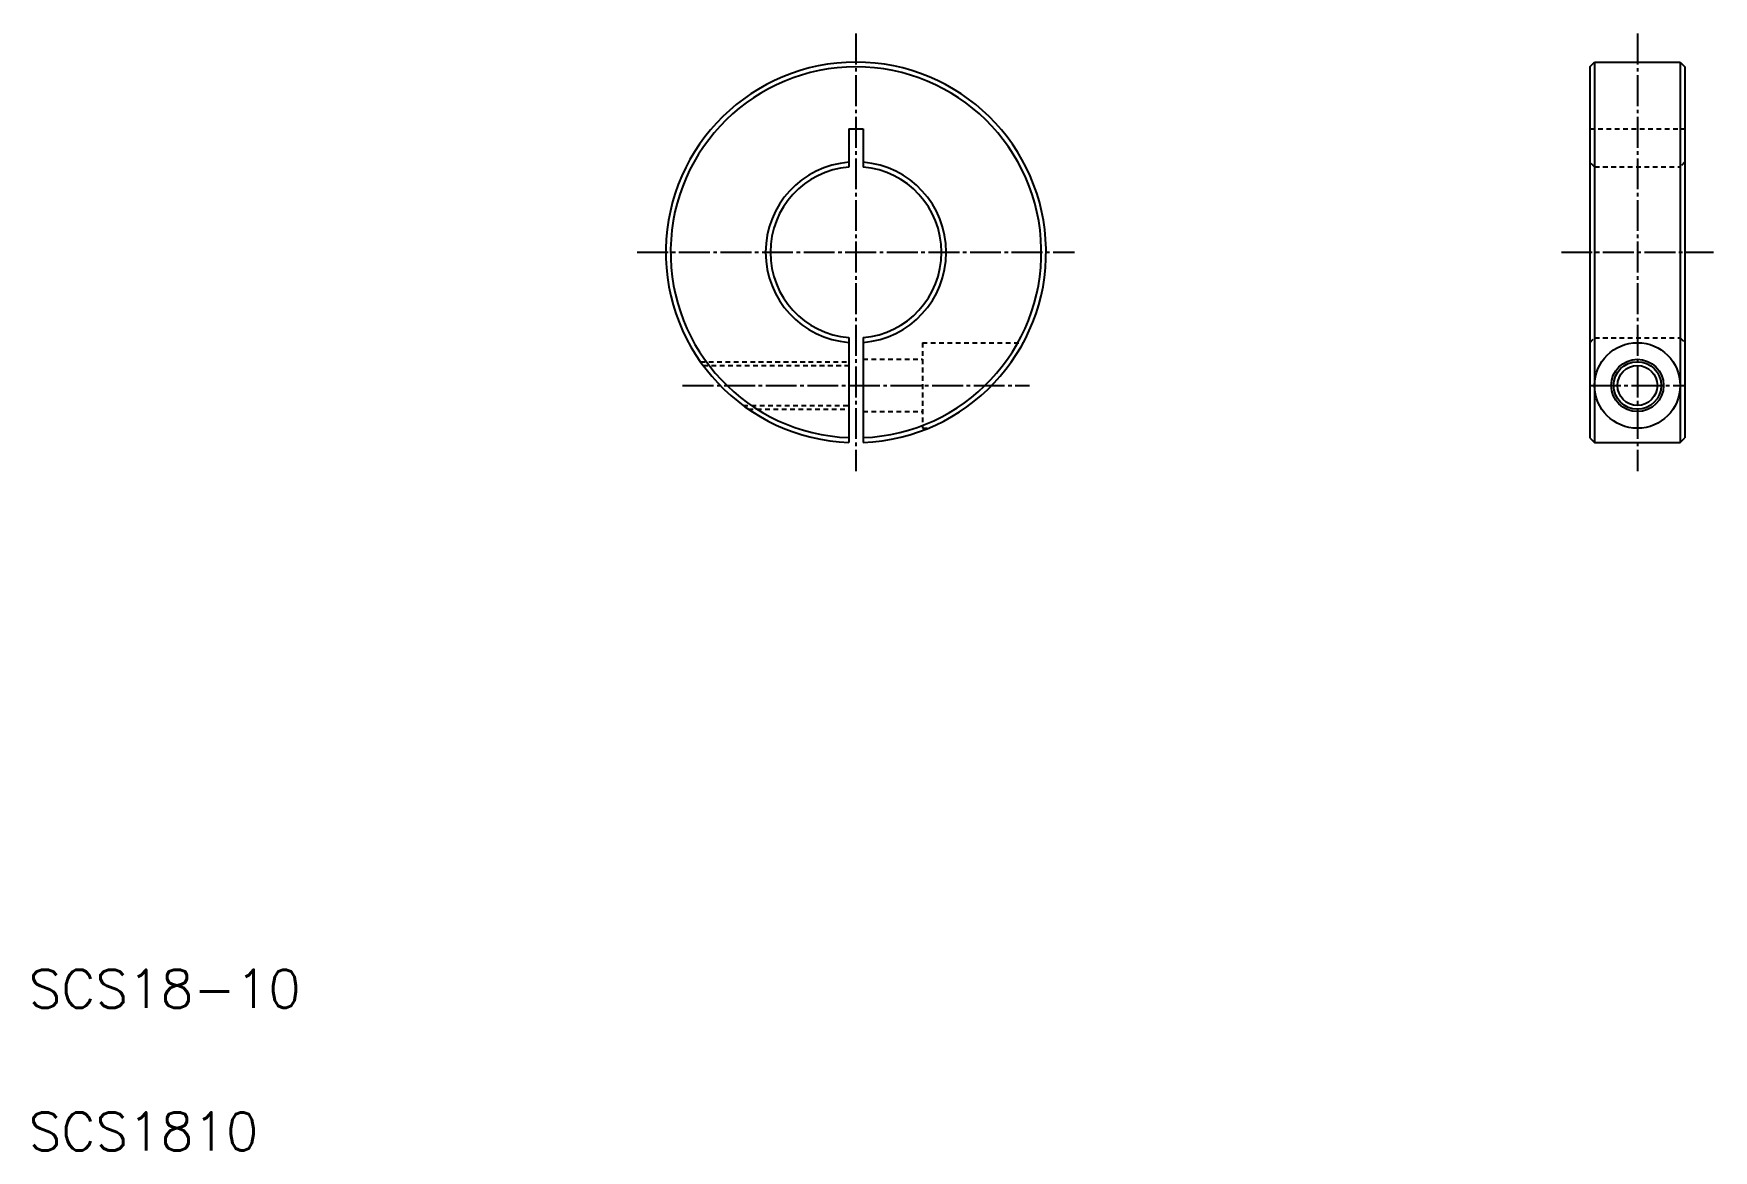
# Model space of a CAD drawing. Extents: x 11 to 187, y 10 to 127.
import ezdxf

# ---------------------------------------------------------------- set-up
doc = ezdxf.new("R2010")
doc.units = 0
doc.header["$LTSCALE"] = 0.25
doc.linetypes.add('CENTER', pattern=[17.5, 13, -1.5, 1.5, -1.5])
doc.linetypes.add('DASHED', pattern=[3.5, 2, -1.5])
doc.layers.get('0').update_dxf_attribs({"linetype": 'CONTINUOUS'})
doc.layers.add('CENTER', color=1, linetype='CENTER')
doc.styles.get("Standard").update_dxf_attribs({"font": 'txt.shx'})

msp = doc.modelspace()

# ---------------------------------------------------------------- linework, layer by layer
at = {"color": 7, "linetype": 'CONTINUOUS'}
for p, q in [((174.22, 123.93), (174.72, 124.43)), ((174.22, 123.93), (174.22, 84.93)), ((174.72, 124.43), (174.72, 84.43)), ((174.72, 124.43), (183.72, 124.43)), ((183.72, 124.43), (183.72, 84.43)), ((183.72, 124.43), (184.22, 123.93)), ((184.22, 123.93), (184.22, 84.93)), ((96.27, 117.43), (97.77, 117.43)), ((96.27, 117.43), (96.27, 113.4)), ((97.77, 117.43), (97.77, 113.4)), ((96.27, 95.46), (96.27, 84.44)), ((97.77, 95.46), (97.77, 84.44)), ((174.22, 84.93), (174.72, 84.43)), ((183.72, 84.43), (184.22, 84.93)), ((174.72, 84.43), (183.72, 84.43))]:
    msp.add_line(p, q, dxfattribs=at)
at = {"color": 3, "linetype": 'DASHED'}
for p, q in [((174.22, 117.43), (184.22, 117.43)), ((174.72, 113.43), (174.22, 113.93)), ((174.72, 113.43), (183.72, 113.43)), ((184.22, 113.93), (183.72, 113.43)), ((174.22, 94.93), (174.72, 95.43)), ((174.72, 95.43), (183.72, 95.43)), ((183.72, 95.43), (184.22, 94.93)), ((104.02, 94.93), (104.02, 85.93)), ((104.02, 94.93), (114.62, 94.93)), ((80.66, 92.93), (96.27, 92.93)), ((80.95, 92.53), (96.27, 92.53)), ((97.77, 93.18), (104.02, 93.18)), ((85.16, 88.33), (96.27, 88.33)), ((85.72, 87.93), (96.27, 87.93)), ((97.77, 87.68), (104.02, 87.68)), ((104.02, 85.93), (104.62, 85.93))]:
    msp.add_line(p, q, dxfattribs=at)
for p, q in [((183.72, 113.43), (183.72, 113.43)), ((183.72, 104.43), (183.72, 104.43))]:
    msp.add_line(p, q)
msp.add_circle((179.22, 90.43), 4.5)
at = {"color": 7, "linetype": 'CONTINUOUS'}
for radius in [2.75, 2.1]:
    msp.add_circle((179.22, 90.43), radius, dxfattribs=at)
at = {"color": 3, "linetype": 'CONTINUOUS'}
msp.add_circle((179.22, 90.43), 2.5, dxfattribs=at)
at = {"color": 7, "linetype": 'CONTINUOUS'}
for radius, start, end in [(20, 272.1491, 267.8509), (19.5, 272.2042, 267.7958)]:
    msp.add_arc((97.02, 104.43), radius, start, end, dxfattribs=at)
for radius, start, end in [(9.5, 94.5281, 265.4719), (9, 94.7802, 265.2198), (9.5, 274.5281, 85.4719), (9, 274.7802, 85.2198)]:
    msp.add_arc((97.02, 104.43), radius, start, end)
at = {"layer": 'CENTER', "color": 1, "linetype": 'CENTER'}
for p, q in [((97.02, 127.43), (97.02, 81.43)), ((179.22, 127.43), (179.22, 81.43)), ((74.02, 104.43), (120.02, 104.43)), ((171.22, 104.43), (187.22, 104.43)), ((78.78, 90.43), (115.27, 90.43)), ((174.22, 90.43), (184.22, 90.43))]:
    msp.add_line(p, q, dxfattribs=at)

# ---------------------------------------------------------------- texts
for s, p in [('SCS18-10', (10, 25)), ('SCS1810', (10, 10))]:
    msp.add_text(s, height=4).set_placement(p)

doc.saveas('drawing.dxf')
